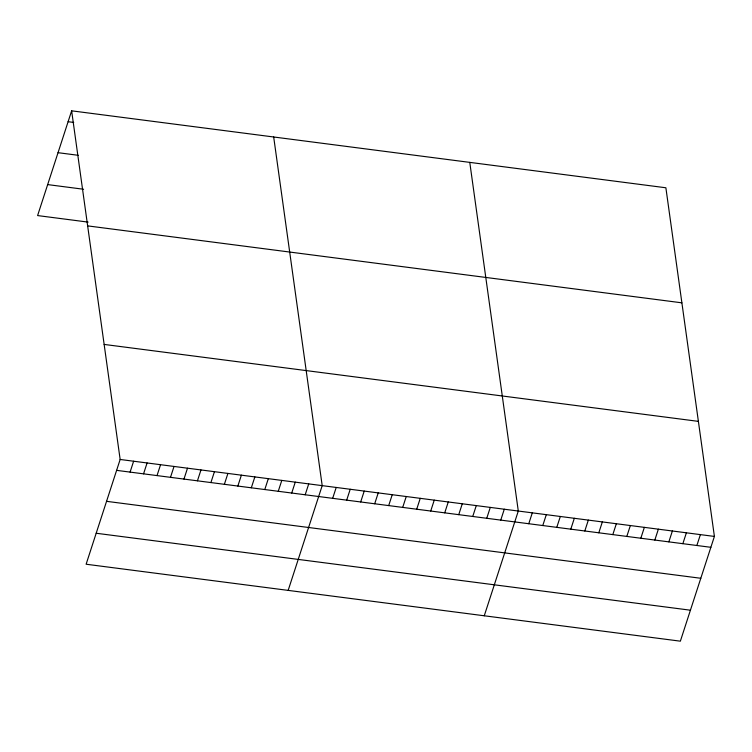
<?xml version="1.0" encoding="UTF-8"?>
<svg xmlns="http://www.w3.org/2000/svg" width="752" height="752" viewBox="0 0 752 752"><rect width="100%" height="100%" fill="white"/><g stroke="black" fill="none" stroke-linecap="round" stroke-linejoin="round"><path stroke-width="1.13" d="M71.637 110.826L120.151 459.472L86.123 564.226L680.363 641.174L714.4 536.43L665.877 187.774L71.637 110.826L37.6 215.57L88.106 222.113M130.087 472.096L133.621 461.22M143.557 473.845L147.091 462.959M157.027 475.584L160.561 464.708M170.497 477.332L174.032 466.456M183.967 479.08L187.502 468.195M197.438 480.819L200.972 469.944M210.908 482.568L214.442 471.683M224.378 484.307L227.912 473.431M237.848 486.055L241.383 475.17M251.318 487.794L254.853 476.918M264.789 489.543L268.323 478.657M278.259 491.282L281.793 480.406M291.72 493.03L295.263 482.154M305.19 494.778L308.724 483.893M288.166 590.386L322.194 485.642L273.681 136.986M332.666 498.332L336.21 487.456M346.681 500.146L350.216 489.27M360.687 501.96L364.222 491.084M374.693 503.774L378.228 492.898M388.699 505.588L392.234 494.713M402.705 507.403L406.24 496.517M416.711 509.217L420.246 498.332M430.717 511.031L434.252 500.146M444.723 512.845L448.267 501.96M458.739 514.659L462.273 503.774M472.745 516.474L476.279 505.588M486.751 518.288L490.285 507.403M500.757 520.102L504.291 509.217M484.26 615.785L518.297 511.031L469.774 162.385M528.769 523.73L532.303 512.845M542.775 525.545L546.309 514.659M556.79 527.349L560.325 516.474M570.796 529.164L574.331 518.288M584.802 530.978L588.337 520.102M598.808 532.792L602.343 521.916M612.814 534.606L616.349 523.73M626.82 536.42L630.355 525.545M640.826 538.235L644.361 527.359M654.832 540.049L658.367 529.173M668.848 541.863L672.382 530.987M682.854 543.677L686.388 532.801M696.86 545.491L700.394 534.616M68.103 121.702L73.715 122.435M58.036 152.684L78.236 155.297M47.667 184.597L83.585 189.25M87.646 225.882L681.895 302.83M104.143 344.425L698.392 421.374M120.151 459.472L714.4 536.43M116.616 470.357L710.866 547.306M106.558 501.33L700.798 578.279M96.181 533.243L690.43 610.201"/></g></svg>
